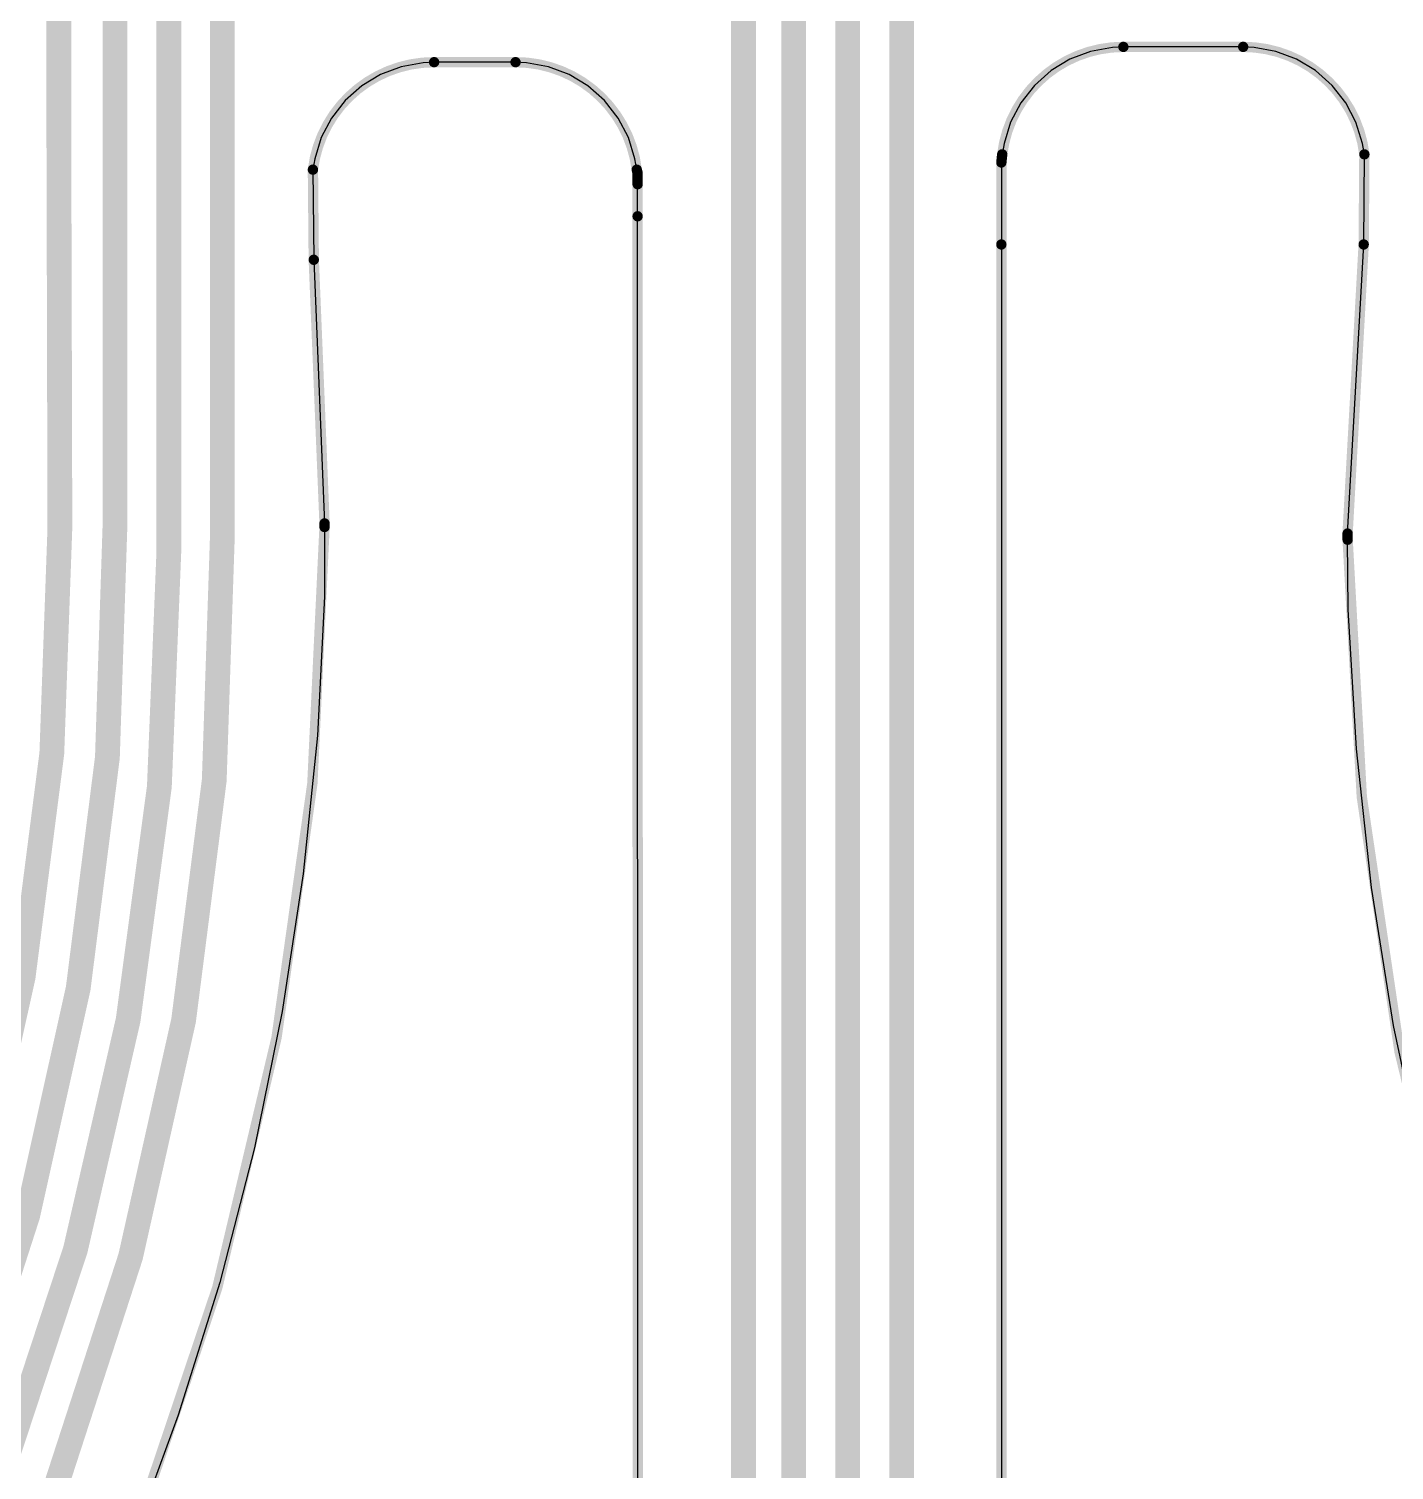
# Model space of a CAD drawing. Header units: inches. Extents: x -4.2 to 12.6, y -6.1 to 3.
# Drawn here: x -0.234 to 0.427, y -1.484 to -0.787 of the extents above; entities that cross this region are included whole.
import ezdxf

# ---------------------------------------------------------------- set-up
doc = ezdxf.new("R2010")
doc.units = ezdxf.units.IN
doc.header["$MEASUREMENT"] = 0
for name, color, linetype in [('Board Outline', 216, 'Continuous'), ('Flex_Ribbon Bottom Coverlay -Flex_Ribbon)', 7, 'Continuous'), ('Flex_Ribbon Top Coverlay -Flex_Ribbon)', 7, 'Continuous'), ('Top Layer', 1, 'Continuous')]:
    doc.layers.add(name, color=color, linetype=linetype)

msp = doc.modelspace()

# ---------------------------------------------------------------- linework, layer by layer
at = {"layer": 'Board Outline', "const_width": 0.005}
for points in [[(0.2372488, -0.847255, -0.3796200265151697), (0.2958825, -0.7952423)], [(0.3538385, -0.7952423, -0.3796200265151696), (0.4124722, -0.847255)], [(-0.0962543, -0.8546561, -0.3796200265151697), (-0.0376206, -0.8026434)], [(0.001788, -0.8026434, -0.3796200265151696), (0.0604217, -0.8546561)], [(-0.0906345, -1.0276159, -0.3103681396936255), (-0.952482, -2.2793614)], [(1.274067, -2.2879319, -0.30781316416133), (0.404377, -1.0337736)]]:
    msp.add_lwpolyline(points, format="xyb", dxfattribs=at)
for points in [[(0.2958825, -0.7952423), (0.3538385, -0.7952423)], [(-0.0376206, -0.8026434), (0.001788, -0.8026434)], [(0.2368274, -0.8511919), (0.2372488, -0.8472549)], [(0.2368274, -0.8908754), (0.2368274, -0.8511919)], [(0.4121444, -0.8908754), (0.4124722, -0.8472549)], [(-0.0962543, -0.8546561), (-0.0958422, -0.8982765)], [(0.0604217, -0.8546561), (0.0608413, -0.8562309)], [(0.0608413, -0.8612298), (0.0608413, -0.8562309)], [(0.0608413, -0.8612298), (0.0608431, -0.8616985)], [(0.0608431, -0.8772292), (0.0608431, -0.8616985)], [(0.0608431, -0.8772292), (0.0611086, -4.0970109)], [(0.2368274, -0.8908754), (0.2368285, -0.8908754)], [(0.2368285, -0.8908754), (0.2371206, -4.0970237)], [(0.4043497, -1.0307718), (0.4121444, -0.8908754)], [(-0.0958422, -0.8982765), (-0.0906326, -1.0258704)], [(-0.0906345, -1.0276159), (-0.0906326, -1.0258704)], [(0.4043497, -1.0307718), (0.404377, -1.0337736)]]:
    msp.add_lwpolyline(points, dxfattribs=at)
at = {"layer": 'Board Outline', "const_width": 0.0025}
for points in [[(0.2946325, -0.7952423, 1), (0.2971325, -0.7952423, 1)], [(0.2946325, -0.7952423, 1), (0.2971325, -0.7952423, 1)], [(0.3525885, -0.7952423, 1), (0.3550885, -0.7952423, 1)], [(0.3525885, -0.7952423, 1), (0.3550885, -0.7952423, 1)], [(-0.0388706, -0.8026434, 1), (-0.0363706, -0.8026434, 1)], [(-0.0388706, -0.8026434, 1), (-0.0363706, -0.8026434, 1)], [(0.000538, -0.8026434, 1), (0.003038, -0.8026434, 1)], [(0.000538, -0.8026434, 1), (0.003038, -0.8026434, 1)], [(0.2355774, -0.8511919, 1), (0.2380774, -0.8511919, 1)], [(0.2355774, -0.8511919, 1), (0.2380774, -0.8511919, 1)], [(0.2359988, -0.8472549, 1), (0.2384988, -0.8472549, 1)], [(0.2359988, -0.847255, 1), (0.2384988, -0.847255, 1)], [(0.4112222, -0.8472549, 1), (0.4137222, -0.8472549, 1)], [(0.4112222, -0.847255, 1), (0.4137222, -0.847255, 1)], [(-0.0975043, -0.8546561, 1), (-0.0950043, -0.8546561, 1)], [(-0.0975043, -0.8546561, 1), (-0.0950043, -0.8546561, 1)], [(0.0591717, -0.8546561, 1), (0.0616717, -0.8546561, 1)], [(0.0591717, -0.8546561, 1), (0.0616717, -0.8546561, 1)], [(0.0595913, -0.8562309, 1), (0.0620913, -0.8562309, 1)], [(0.0595913, -0.8562309, 1), (0.0620913, -0.8562309, 1)], [(0.0595913, -0.8612298, 1), (0.0620913, -0.8612298, 1)], [(0.0595913, -0.8612298, 1), (0.0620913, -0.8612298, 1)], [(0.0595931, -0.8616985, 1), (0.0620931, -0.8616985, 1)], [(0.0595931, -0.8616985, 1), (0.0620931, -0.8616985, 1)], [(0.0595931, -0.8772292, 1), (0.0620931, -0.8772292, 1)], [(0.0595931, -0.8772292, 1), (0.0620931, -0.8772292, 1)], [(0.2355774, -0.8908754, 1), (0.2380774, -0.8908754, 1)], [(0.2355774, -0.8908754, 1), (0.2380774, -0.8908754, 1)], [(0.2355785, -0.8908754, 1), (0.2380785, -0.8908754, 1)], [(0.2355785, -0.8908754, 1), (0.2380785, -0.8908754, 1)], [(0.4108944, -0.8908754, 1), (0.4133944, -0.8908754, 1)], [(0.4108944, -0.8908754, 1), (0.4133944, -0.8908754, 1)], [(-0.0970922, -0.8982765, 1), (-0.0945922, -0.8982765, 1)], [(-0.0970922, -0.8982765, 1), (-0.0945922, -0.8982765, 1)], [(-0.0918845, -1.0276159, 1), (-0.0893845, -1.0276159, 1)], [(-0.0918845, -1.0276159, 1), (-0.0893845, -1.0276159, 1)], [(-0.0918826, -1.0258704, 1), (-0.0893826, -1.0258704, 1)], [(-0.0918826, -1.0258704, 1), (-0.0893826, -1.0258704, 1)], [(0.4030997, -1.0307718, 1), (0.4055997, -1.0307718, 1)], [(0.4030997, -1.0307718, 1), (0.4055997, -1.0307718, 1)], [(0.403127, -1.0337736, 1), (0.405627, -1.0337736, 1)], [(0.403127, -1.0337736, 1), (0.405627, -1.0337736, 1)]]:
    msp.add_lwpolyline(points, format="xyb", close=True, dxfattribs=at)
at = {"layer": 'Flex_Ribbon Bottom Coverlay -Flex_Ribbon)'}
for p, q in [((0.2700087, -0.8012139), (0.2608562, -0.8067528)), ((0.2800103, -0.7974172), (0.2700087, -0.8012139)), ((0.2905328, -0.7954872), (0.2800103, -0.7974172)), ((0.2958818, -0.7952445), (0.2905328, -0.7954872)), ((0.3538385, -0.7952434), (0.2958818, -0.7952445)), ((0.3591876, -0.7954861), (0.3538385, -0.7952434)), ((0.3697103, -0.7974162), (0.3591876, -0.7954861)), ((0.379712, -0.8012131), (0.3697103, -0.7974162)), ((0.3888646, -0.8067522), (0.379712, -0.8012131)), ((-0.0634946, -0.8086151), (-0.072647, -0.814154)), ((-0.053493, -0.8048183), (-0.0634946, -0.8086151)), ((-0.0429705, -0.8028883), (-0.053493, -0.8048183)), ((-0.0376215, -0.8026456), (-0.0429705, -0.8028883)), ((0.001788, -0.8026445), (-0.0376215, -0.8026456)), ((0.007137, -0.8028872), (0.001788, -0.8026445)), ((0.0176597, -0.8048173), (0.007137, -0.8028872)), ((0.0276614, -0.8086141), (0.0176597, -0.8048173)), ((0.036814, -0.8141532), (0.0276614, -0.8086141)), ((0.2608562, -0.8067528), (0.2528532, -0.813852)), ((0.3968677, -0.8138517), (0.3888646, -0.8067522)), ((-0.072647, -0.814154), (-0.08065, -0.8212533)), ((0.0448171, -0.8212527), (0.036814, -0.8141532)), ((0.2528532, -0.813852), (0.2462623, -0.8222786)), ((0.4034585, -0.8222787), (0.3968677, -0.8138517)), ((-0.08065, -0.8212533), (-0.0872409, -0.8296799)), ((0.0514079, -0.8296796), (0.0448171, -0.8212527)), ((0.2462623, -0.8222786), (0.2412999, -0.831756)), ((0.4084208, -0.8317564), (0.4034585, -0.8222787)), ((-0.0872409, -0.8296799), (-0.0922033, -0.8391573)), ((0.0563702, -0.8391573), (0.0514079, -0.8296796)), ((0.2412999, -0.831756), (0.2381287, -0.8419732)), ((0.4115917, -0.8419739), (0.4084208, -0.8317564)), ((-0.0922033, -0.8391573), (-0.0953744, -0.8493745)), ((0.0595412, -0.8493747), (0.0563702, -0.8391573)), ((0.2381287, -0.8419732), (0.2372498, -0.8472551)), ((0.4124705, -0.8472559), (0.4115917, -0.8419739)), ((-0.0953744, -0.8493745), (-0.0962533, -0.8546564)), ((0.0604199, -0.8546567), (0.0595412, -0.8493747)), ((0.2372498, -0.8472551), (0.2368284, -0.851192)), ((0.4121434, -0.8908754), (0.4124704, -0.8472559)), ((0.4124704, -0.8472559), (0.4124705, -0.8472559)), ((-0.0962533, -0.8546564), (-0.0958412, -0.8982765)), ((0.0608403, -0.856231), (0.0604199, -0.8546567)), ((0.0608403, -0.8612298), (0.0608403, -0.856231)), ((0.2368284, -0.851192), (0.2368295, -0.8908754)), ((0.0608421, -0.8616985), (0.0608403, -0.8612298)), ((0.0608421, -0.8772292), (0.0608421, -0.8616985)), ((0.0611075, -4.097011), (0.0608421, -0.8772292)), ((0.2368295, -0.8908754), (0.2371217, -4.0970165)), ((0.4043487, -1.0307717), (0.4121434, -0.8908754)), ((-0.0958412, -0.8982765), (-0.0906316, -1.0258704)), ((-0.0906339, -1.0276165), (-0.0906707, -1.0612807)), ((-0.0906316, -1.0258704), (-0.0906346, -1.0276164)), ((-0.0906346, -1.0276164), (-0.0906339, -1.0276165)), ((0.404376, -1.0337736), (0.4043487, -1.0307717)), ((0.4046831, -1.0675468), (0.404376, -1.0337736)), ((-0.0906707, -1.0612807), (-0.0941198, -1.1285208)), ((0.4086569, -1.1349789), (0.4046831, -1.0675468)), ((-0.0941198, -1.1285208), (-0.1009358, -1.1955033)), ((0.4159803, -1.2021299), (0.4086569, -1.1349789)), ((-0.1009358, -1.1955033), (-0.1111014, -1.26206)), ((0.4266353, -1.2688334), (0.4159803, -1.2021299)), ((-0.1111014, -1.26206), (-0.1245911, -1.3280232)), ((0.4405954, -1.3349242), (0.4266353, -1.2688334)), ((-0.1245911, -1.3280232), (-0.1413709, -1.3932272)), ((-0.1413709, -1.3932272), (-0.1613988, -1.457508)), ((-0.1613988, -1.457508), (-0.1846242, -1.5207037))]:
    msp.add_line(p, q, dxfattribs=at)
at = {"layer": 'Flex_Ribbon Top Coverlay -Flex_Ribbon)'}
for p, q in [((0.2700087, -0.8012139), (0.2608562, -0.8067528)), ((0.2800103, -0.7974172), (0.2700087, -0.8012139)), ((0.2905328, -0.7954872), (0.2800103, -0.7974172)), ((0.2958818, -0.7952445), (0.2905328, -0.7954872)), ((0.3538385, -0.7952434), (0.2958818, -0.7952445)), ((0.3591876, -0.7954861), (0.3538385, -0.7952434)), ((0.3697103, -0.7974162), (0.3591876, -0.7954861)), ((0.379712, -0.8012131), (0.3697103, -0.7974162)), ((0.3888646, -0.8067522), (0.379712, -0.8012131)), ((-0.0634946, -0.8086151), (-0.072647, -0.814154)), ((-0.053493, -0.8048183), (-0.0634946, -0.8086151)), ((-0.0429705, -0.8028883), (-0.053493, -0.8048183)), ((-0.0376215, -0.8026456), (-0.0429705, -0.8028883)), ((0.001788, -0.8026445), (-0.0376215, -0.8026456)), ((0.007137, -0.8028872), (0.001788, -0.8026445)), ((0.0176597, -0.8048173), (0.007137, -0.8028872)), ((0.0276614, -0.8086141), (0.0176597, -0.8048173)), ((0.036814, -0.8141532), (0.0276614, -0.8086141)), ((0.2608562, -0.8067528), (0.2528532, -0.813852)), ((0.3968677, -0.8138517), (0.3888646, -0.8067522)), ((-0.072647, -0.814154), (-0.08065, -0.8212533)), ((0.0448171, -0.8212527), (0.036814, -0.8141532)), ((0.2528532, -0.813852), (0.2462623, -0.8222786)), ((0.4034585, -0.8222787), (0.3968677, -0.8138517)), ((-0.08065, -0.8212533), (-0.0872409, -0.8296799)), ((0.0514079, -0.8296796), (0.0448171, -0.8212527)), ((0.2462623, -0.8222786), (0.2412999, -0.831756)), ((0.4084208, -0.8317564), (0.4034585, -0.8222787)), ((-0.0872409, -0.8296799), (-0.0922033, -0.8391573)), ((0.0563702, -0.8391573), (0.0514079, -0.8296796)), ((0.2412999, -0.831756), (0.2381287, -0.8419732)), ((0.4115917, -0.8419739), (0.4084208, -0.8317564)), ((-0.0922033, -0.8391573), (-0.0953744, -0.8493745)), ((0.0595412, -0.8493747), (0.0563702, -0.8391573)), ((0.2381287, -0.8419732), (0.2372498, -0.8472551)), ((0.4124705, -0.8472559), (0.4115917, -0.8419739)), ((-0.0953744, -0.8493745), (-0.0962533, -0.8546564)), ((0.0604199, -0.8546567), (0.0595412, -0.8493747)), ((0.2372498, -0.8472551), (0.2368284, -0.851192)), ((0.4121434, -0.8908754), (0.4124704, -0.8472559)), ((0.4124704, -0.8472559), (0.4124705, -0.8472559)), ((-0.0962533, -0.8546564), (-0.0958412, -0.8982765)), ((0.0608403, -0.856231), (0.0604199, -0.8546567)), ((0.0608403, -0.8612298), (0.0608403, -0.856231)), ((0.2368284, -0.851192), (0.2368295, -0.8908754)), ((0.0608421, -0.8616985), (0.0608403, -0.8612298)), ((0.0608421, -0.8772292), (0.0608421, -0.8616985)), ((0.0611075, -4.097011), (0.0608421, -0.8772292)), ((0.2368295, -0.8908754), (0.2371217, -4.0970165)), ((0.4043487, -1.0307717), (0.4121434, -0.8908754)), ((-0.0958412, -0.8982765), (-0.0906316, -1.0258704)), ((-0.0906339, -1.0276165), (-0.0906707, -1.0612807)), ((-0.0906316, -1.0258704), (-0.0906346, -1.0276164)), ((-0.0906346, -1.0276164), (-0.0906339, -1.0276165)), ((0.404376, -1.0337736), (0.4043487, -1.0307717)), ((0.4046831, -1.0675468), (0.404376, -1.0337736)), ((-0.0906707, -1.0612807), (-0.0941198, -1.1285208)), ((0.4086569, -1.1349789), (0.4046831, -1.0675468)), ((-0.0941198, -1.1285208), (-0.1009358, -1.1955033)), ((0.4159803, -1.2021299), (0.4086569, -1.1349789)), ((-0.1009358, -1.1955033), (-0.1111014, -1.26206)), ((0.4266353, -1.2688334), (0.4159803, -1.2021299)), ((-0.1111014, -1.26206), (-0.1245911, -1.3280232)), ((0.4405954, -1.3349242), (0.4266353, -1.2688334)), ((-0.1245911, -1.3280232), (-0.1413709, -1.3932272)), ((-0.1413709, -1.3932272), (-0.1613988, -1.457508)), ((-0.1613988, -1.457508), (-0.1846242, -1.5207037))]:
    msp.add_line(p, q, dxfattribs=at)
at = {"layer": 'Top Layer', "const_width": 0.012}
for points in [[(0.112068, -4.143098), (0.112068, -0.5673976)], [(0.1363576, -4.1838447), (0.1363576, -0.5673976)], [(0.1624984, -4.4657732), (0.1624984, -0.5712065)], [(0.1886232, -4.4662412), (0.1886232, -0.5724004)], [(-0.2192072, -0.8256716), (-0.2192072, -0.7690347)], [(-0.1920123, -1.0265211), (-0.1920123, -0.7702987)], [(-0.1400978, -1.0330926), (-0.1400978, -0.7702987)], [(-0.1659548, -1.0394253), (-0.1659548, -0.7742649)], [(-0.2192072, -0.8256716), (-0.2186775, -1.0279623)], [(-0.2186775, -1.0279624), (-0.2186775, -1.0279623)]]:
    msp.add_lwpolyline(points, dxfattribs=at)
at = {"layer": 'Top Layer', "const_width": 0.006}
for points in [[(-0.2222072, -0.8256716, 1), (-0.2162072, -0.8256716, 1)], [(-0.2222072, -0.8256716, 1), (-0.2162072, -0.8256716, 1)], [(-0.2216775, -1.0279623, 1), (-0.2156775, -1.0279623, 1)], [(-0.2216775, -1.0279623, 1), (-0.2156775, -1.0279623, 1)], [(-0.2216775, -1.0279624, 1), (-0.2156775, -1.0279624, 1)], [(-0.2216775, -1.0279624, 1), (-0.2156775, -1.0279624, 1)], [(-0.1950123, -1.0265211, 1), (-0.1890123, -1.0265211, 1)], [(-0.1950123, -1.0265211, 1), (-0.1890123, -1.0265211, 1)], [(-0.1430978, -1.0330926, 1), (-0.1370978, -1.0330926, 1)], [(-0.1430978, -1.0330926, 1), (-0.1370978, -1.0330926, 1)], [(-0.1689548, -1.0394253, 1), (-0.1629548, -1.0394253, 1)], [(-0.1689548, -1.0394253, 1), (-0.1629548, -1.0394253, 1)]]:
    msp.add_lwpolyline(points, format="xyb", close=True, dxfattribs=at)
at = {"layer": 'Top Layer', "const_width": 0.012}
for points in [[(-0.1920123, -1.0265211, -0.3121810015699344), (-0.9598359, -2.1700904)], [(-0.2186775, -1.0279624, -0.307789068152753), (-0.9596088, -2.1418226)], [(-0.1400978, -1.0330926, -0.3143251668603632), (-0.9428866, -2.2179378)], [(-0.1659548, -1.0394253, -0.3104125289906787), (-0.9483157, -2.1928327)]]:
    msp.add_lwpolyline(points, format="xyb", dxfattribs=at)

doc.saveas('drawing.dxf')
